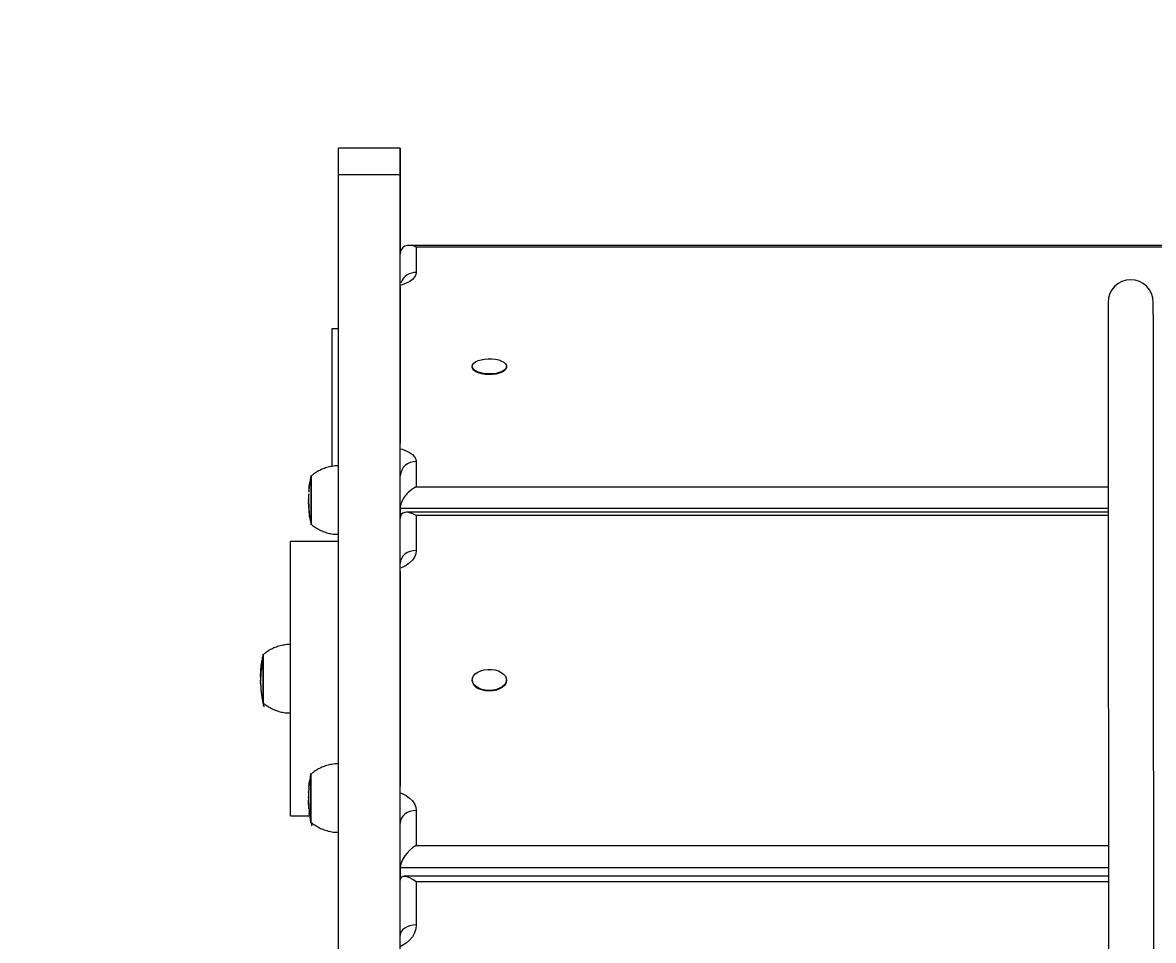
# Model space of a CAD drawing. Header units: millimetres. Extents: x -8422 to 28150, y -6982 to 5510.
# Drawn here: x -1076.4 to -581.9, y 2799.4 to 3200.8 of the extents above; entities that cross this region are included whole.
import ezdxf

# ---------------------------------------------------------------- set-up
doc = ezdxf.new("R2010")
doc.units = ezdxf.units.MM
for name, color, linetype in [('DIKOM_ОБЪЕКТ', 7, 'Continuous'), ('DIKOM_РАЗМЕР_ЗОНА', 7, 'Continuous'), ('DIKOM_РАЗМЕР_ОБЪЕКТА', 7, 'Continuous')]:
    doc.layers.add(name, color=color, linetype=linetype)
doc.styles.add('style1', font='arial.ttf', dxfattribs={"width": 0.8})
doc.dimstyles.new('1-50', dxfattribs={"dimtxt": 300, "dimasz": 200, "dimexe": 100, "dimexo": 0, "dimgap": 100, "dimtad": 1, "dimdec": 0, "dimtxsty": 'style1', "dimcen": 0, "dimclrd": 7, "dimclre": 7, "dimadec": 1, "dimazin": 2, "dimtfac": 1, "dimtdec": 0, "dimtmove": 1, "dimatfit": 3, "dimfxl": 0, "dimlwd": 25, "dimlwe": 18, "dimarcsym": 0})

# ---------------------------------------------------------------- blocks, each defined once
blk = doc.blocks.new('*D0')
at = {"layer": 'Defpoints', "color": 0, "transparency": 16777216}
for p in [(1363.27, 4015), (-6010.96, -2710.04), (-2661.52, -2710.04)]:
    blk.add_point(p, dxfattribs=at)
at = {"layer": 'DIKOM_РАЗМЕР_ОБЪЕКТА', "color": 7, "lineweight": 18, "transparency": 16777216}
for p, q in [((1363.27, 4015), (-6110.96, 4015)), ((-2661.52, -2710.04), (-6110.96, -2710.04))]:
    blk.add_line(p, q, dxfattribs=at)
at = {"layer": 'DIKOM_РАЗМЕР_ОБЪЕКТА', "color": 7, "lineweight": 25, "transparency": 16777216}
blk.add_line((-6010.96, 3815), (-6010.96, -2510.04), dxfattribs=at)
at = {"layer": 'DIKOM_РАЗМЕР_ОБЪЕКТА', "color": 7, "transparency": 16777216}
for points in [[(-6044.3, 3815), (-5977.63, 3815), (-6010.96, 4015)], [(-6044.3, -2510.04), (-5977.63, -2510.04), (-6010.96, -2710.04)]]:
    blk.add_solid(points, dxfattribs=at)
at = {"layer": 'DIKOM_РАЗМЕР_ОБЪЕКТА', "color": 0, "transparency": 16777216, "insert": (-6264.14, 652.48), "char_height": 300, "attachment_point": 5, "rotation": 90, "style": 'style1'}
blk.add_mtext('6700', dxfattribs=at)
blk = doc.blocks.new('*D3')
at = {"layer": 'Defpoints', "color": 0, "transparency": 16777216}
for p in [(620.22, 5510), (-7971.96, -4607.49), (-3279.17, -4607.49)]:
    blk.add_point(p, dxfattribs=at)
at = {"layer": 'DIKOM_РАЗМЕР_ЗОНА', "color": 7, "lineweight": 18, "transparency": 16777216}
for p, q in [((620.22, 5510), (-8071.96, 5510)), ((-3279.17, -4607.49), (-8071.96, -4607.49))]:
    blk.add_line(p, q, dxfattribs=at)
at = {"layer": 'DIKOM_РАЗМЕР_ЗОНА', "color": 7, "lineweight": 25, "transparency": 16777216}
blk.add_line((-7971.96, 5310), (-7971.96, -4407.49), dxfattribs=at)
at = {"layer": 'DIKOM_РАЗМЕР_ЗОНА', "color": 7, "transparency": 16777216}
for points in [[(-8005.3, 5310), (-7938.63, 5310), (-7971.96, 5510)], [(-8005.3, -4407.49), (-7938.63, -4407.49), (-7971.96, -4607.49)]]:
    blk.add_solid(points, dxfattribs=at)
at = {"layer": 'DIKOM_РАЗМЕР_ЗОНА', "color": 0, "transparency": 16777216, "insert": (-8225.14, 451.25), "char_height": 300, "attachment_point": 5, "rotation": 90, "style": 'style1'}
blk.add_mtext('10100', dxfattribs=at)

msp = doc.modelspace()

# ---------------------------------------------------------------- linework, layer by layer
at = {"layer": 'DIKOM_ОБЪЕКТ', "color": 7, "linetype": 'Continuous', "lineweight": 15}
for p, q in [((-911.27, 3145.89), (-938.27, 3145.89)), ((-938.28, 3134.35), (-911.28, 3134.35)), ((-269.16, 3103.35), (-907.39, 3103.35)), ((-904.28, 3102.62), (-904.28, 3091.51)), ((-272.28, 3102.62), (-904.28, 3102.62)), ((-911.28, 3087.04), (-911.27, 3099.46)), ((-911.28, 3085.29), (-911.3, 3016.82)), ((-941.19, 3066.89), (-941.19, 3006.7)), ((-938.3, 3066.89), (-941.19, 3066.89)), ((-941.19, 3066.89), (-941.19, 3066.89)), ((-938.3, 3066.89), (-941.19, 3066.89)), ((-879.79, 3050.46), (-879.79, 3050.16)), ((-864.79, 3050.16), (-864.79, 3050.46)), ((-904.3, 3008.81), (-904.31, 2997.7)), ((-911.31, 2988.32), (-911.3, 3002.54)), ((-950.95, 2999.11), (-950.96, 2999.04)), ((-950.94, 2999.11), (-950.95, 2999.11)), ((-950.89, 2999.49), (-950.87, 2999.6)), ((-904.31, 2997.7), (-601.72, 2997.7)), ((-951.34, 2991.87), (-951.34, 2992.29)), ((-951.32, 2994.62), (-951.3, 2994.75)), ((-951.27, 2995.56), (-951.29, 2995.44)), ((-951.26, 2995.89), (-951.24, 2996.02)), ((-951.34, 2990.95), (-951.34, 2991.09)), ((-951.27, 2988.13), (-951.27, 2988.17)), ((-951.18, 2987.17), (-951.18, 2987.18)), ((-951.12, 2986.45), (-951.18, 2987.17)), ((-951.17, 2986.8), (-951.14, 2986.44)), ((-951.15, 2986.97), (-951.09, 2985.95)), ((-911.31, 2988.32), (-911.31, 2984.02)), ((-601.71, 2988.32), (-911.31, 2988.32)), ((-601.71, 2986.65), (-908.59, 2986.65)), ((-951.09, 2985.96), (-950.99, 2985.2)), ((-951.05, 2985.6), (-950.92, 2984.96)), ((-950.91, 2984.74), (-950.98, 2985.22)), ((-950.92, 2984.66), (-950.83, 2983.96)), ((-950.91, 2984.73), (-950.91, 2984.74)), ((-950.88, 2984.74), (-950.91, 2984.74)), ((-950.88, 2984.73), (-950.91, 2984.73)), ((-911.31, 2964.79), (-911.31, 2983.93)), ((-904.31, 2985.19), (-904.31, 2969.91)), ((-601.71, 2985.19), (-904.31, 2985.19)), ((-938.32, 2973.83), (-959.28, 2973.83)), ((-911.31, 2960.92), (-911.33, 2866.81)), ((-971.88, 2918.88), (-971.93, 2918.88)), ((-972.33, 2912.59), (-972.33, 2913.21)), ((-972.32, 2915.55), (-972.32, 2915.87)), ((-879.82, 2913.34), (-879.82, 2913.08)), ((-864.82, 2913.08), (-864.82, 2913.34)), ((-972.3, 2910.95), (-972.29, 2910.56)), ((-950.97, 2868.84), (-950.97, 2868.84)), ((-950.91, 2869.29), (-950.9, 2869.37)), ((-950.85, 2869.62), (-950.9, 2869.29)), ((-951.35, 2864.34), (-951.33, 2864.59)), ((-951.35, 2864.13), (-951.35, 2864.26)), ((-951.3, 2865.4), (-951.31, 2865.17)), ((-951.29, 2865.63), (-951.27, 2865.84)), ((-951.37, 2861.76), (-951.37, 2862.13)), ((-959.28, 2853.83), (-950.89, 2853.83)), ((-951.3, 2857.88), (-951.3, 2857.87)), ((-951.21, 2857.07), (-951.21, 2857.08)), ((-951.18, 2856.93), (-951.12, 2855.65)), ((-951.18, 2856.38), (-951.09, 2855.32)), ((-951.12, 2855.7), (-951.13, 2855.82)), ((-951.08, 2855.31), (-950.95, 2854.95)), ((-950.94, 2854.67), (-951.06, 2855.1)), ((-951.05, 2855.02), (-951.02, 2854.83)), ((-951.02, 2854.83), (-950.9, 2854.02)), ((-950.94, 2854.66), (-950.94, 2854.67)), ((-950.91, 2854.67), (-950.94, 2854.67)), ((-950.9, 2854.66), (-950.94, 2854.66)), ((-904.33, 2856.25), (-904.34, 2840.97)), ((-911.34, 2831.15), (-911.33, 2850.7)), ((-904.34, 2840.97), (-601.6, 2840.97)), ((-911.34, 2831.15), (-911.34, 2825.8)), ((-601.59, 2831.15), (-911.34, 2831.15)), ((-911.34, 2801.58), (-911.34, 2825.71)), ((-601.59, 2827.43), (-909.62, 2827.43)), ((-904.34, 2825.03), (-904.34, 2806.18)), ((-601.59, 2825.03), (-904.34, 2825.03))]:
    msp.add_line(p, q, dxfattribs=at)
at = {"layer": 'DIKOM_ОБЪЕКТ', "color": 7, "linetype": 'Continuous', "lineweight": 15, "flags": 128}
for points in [[(-938.28, 3134.35), (-938.28, 3137.02), (-938.28, 3139.35), (-938.28, 3141.32), (-938.28, 3142.95), (-938.28, 3144.23), (-938.28, 3145.14), (-938.27, 3145.7), (-938.27, 3145.89), (-938.27, 3145.89)], [(-911.28, 3134.35), (-911.28, 3137.02), (-911.28, 3139.35), (-911.28, 3141.32), (-911.28, 3142.95), (-911.28, 3144.23), (-911.28, 3145.14), (-911.27, 3145.7), (-911.27, 3145.89), (-911.27, 3145.72), (-911.27, 3145.19), (-911.27, 3144.3), (-911.27, 3143.05), (-911.27, 3141.44), (-911.27, 3139.49), (-911.27, 3137.19), (-911.27, 3134.54), (-911.26, 3131.56), (-911.26, 3128.26), (-911.26, 3124.63), (-911.26, 3120.7), (-911.26, 3116.46), (-911.26, 3111.93), (-911.26, 3107.12), (-911.26, 3102.04), (-911.26, 3099.98)], [(-938.35, 2793.68), (-938.35, 2809.89), (-938.35, 2825.87), (-938.34, 2841.59), (-938.34, 2857.05), (-938.34, 2872.26), (-938.34, 2887.21), (-938.34, 2901.9), (-938.33, 2916.31), (-938.33, 2930.45), (-938.33, 2944.31), (-938.33, 2957.89), (-938.32, 2971.19), (-938.32, 2984.2), (-938.32, 2996.92), (-938.32, 3009.34), (-938.31, 3021.47), (-938.31, 3033.3), (-938.31, 3044.82), (-938.3, 3056.03), (-938.3, 3066.94), (-938.3, 3077.53), (-938.3, 3087.8), (-938.29, 3097.76), (-938.29, 3107.4), (-938.29, 3116.71), (-938.28, 3125.7), (-938.28, 3134.35)], [(-911.35, 2793.68), (-911.35, 2809.89), (-911.35, 2825.87), (-911.34, 2841.59), (-911.34, 2857.05), (-911.34, 2872.26), (-911.34, 2887.21), (-911.34, 2901.9), (-911.33, 2916.31), (-911.33, 2930.45), (-911.33, 2944.31), (-911.33, 2957.89), (-911.32, 2971.19), (-911.32, 2984.2), (-911.32, 2996.92), (-911.32, 3009.34), (-911.31, 3021.47), (-911.31, 3033.3), (-911.31, 3044.82), (-911.3, 3056.03), (-911.3, 3066.94), (-911.3, 3077.53), (-911.3, 3087.8), (-911.29, 3097.76), (-911.29, 3107.4), (-911.29, 3116.71), (-911.28, 3125.7), (-911.28, 3134.35)], [(-904.28, 3091.51), (-904.46, 3090.46), (-905.01, 3089.45), (-905.91, 3088.48), (-907.14, 3087.59), (-908.67, 3086.79), (-910.46, 3086.11), (-911.28, 3085.87)], [(-911.28, 3085.29), (-911.28, 3085.91), (-911.28, 3086.21), (-911.28, 3086.22)], [(-874.15, 3047.23), (-875.67, 3047.48), (-877.03, 3047.87), (-878.17, 3048.39), (-879.03, 3049), (-879.58, 3049.67), (-879.79, 3050.39), (-879.65, 3051.11), (-879.16, 3051.8), (-878.35, 3052.42), (-877.26, 3052.95), (-875.94, 3053.37), (-874.44, 3053.65), (-872.85, 3053.78), (-871.23, 3053.76), (-869.66, 3053.58), (-868.21, 3053.25), (-866.95, 3052.8), (-865.94, 3052.23), (-865.23, 3051.59), (-864.85, 3050.88), (-864.82, 3050.16), (-865.14, 3049.46), (-865.79, 3048.8), (-866.74, 3048.21), (-867.96, 3047.74), (-869.37, 3047.39), (-870.93, 3047.18), (-872.55, 3047.12), (-874.15, 3047.23)], [(-874.15, 3046.93), (-875.67, 3047.18), (-877.03, 3047.58), (-878.17, 3048.09), (-879.03, 3048.7), (-879.58, 3049.38), (-879.79, 3050.09), (-879.79, 3050.16)], [(-864.79, 3050.16), (-864.82, 3049.87), (-865.14, 3049.16), (-865.79, 3048.5), (-866.74, 3047.92), (-867.96, 3047.44), (-869.37, 3047.09), (-870.93, 3046.88), (-872.55, 3046.83), (-874.15, 3046.93)], [(-911.3, 3014.02), (-911.3, 3014.68), (-911.3, 3015.89), (-911.3, 3016.82)], [(-911.3, 3014.45), (-910.48, 3014.21), (-908.69, 3013.53), (-907.17, 3012.73), (-905.94, 3011.84), (-905.04, 3010.87), (-904.49, 3009.86), (-904.3, 3008.81)], [(-950.29, 2981.46), (-950.29, 2981.37), (-950.29, 2981.16), (-950.29, 2981.32), (-950.29, 2981.84), (-950.29, 2982.71), (-950.29, 2983.89), (-950.29, 2985.35), (-950.29, 2987.03), (-950.29, 2988.88), (-950.29, 2990.84), (-950.29, 2992.83), (-950.29, 2994.79), (-950.29, 2996.66), (-950.29, 2998.37), (-950.29, 2999.86), (-950.29, 3001.07), (-950.29, 3001.98), (-950.29, 3002.55), (-950.29, 3002.76), (-950.29, 3002.6), (-950.29, 3002.46)], [(-950.29, 2981.46), (-950.29, 2981.62), (-950.29, 2982.13), (-950.29, 2982.97), (-950.29, 2984.12), (-950.29, 2985.53), (-950.29, 2987.17), (-950.29, 2988.97), (-950.29, 2990.87), (-950.29, 2992.81), (-950.29, 2994.71), (-950.29, 2996.53), (-950.29, 2998.19), (-950.29, 2999.64), (-950.29, 3000.82), (-950.29, 3001.71), (-950.29, 3002.26), (-950.29, 3002.46), (-950.29, 3002.46)], [(-950.29, 3002.46), (-950.29, 3002.46), (-950.29, 3002.26), (-950.29, 3001.71), (-950.29, 3000.82), (-950.29, 2999.64), (-950.29, 2998.19), (-950.29, 2996.53), (-950.29, 2994.71), (-950.29, 2992.81)], [(-950.29, 2992.81), (-950.29, 2990.87), (-950.29, 2988.97), (-950.29, 2987.17), (-950.29, 2985.53), (-950.29, 2984.12), (-950.29, 2982.97), (-950.29, 2982.13), (-950.29, 2981.62), (-950.29, 2981.46)], [(-959.28, 2853.83), (-959.28, 2854), (-959.28, 2854.53), (-959.28, 2855.4), (-959.28, 2856.62), (-959.28, 2858.18), (-959.28, 2860.06), (-959.28, 2862.25), (-959.28, 2864.75), (-959.28, 2867.54), (-959.28, 2870.6), (-959.28, 2873.91), (-959.28, 2877.45), (-959.28, 2881.21), (-959.28, 2885.16), (-959.28, 2889.28), (-959.28, 2893.55), (-959.28, 2897.93), (-959.28, 2902.4), (-959.28, 2906.95), (-959.28, 2911.53), (-959.28, 2916.12), (-959.28, 2920.71), (-959.28, 2925.25), (-959.28, 2929.73), (-959.28, 2934.11), (-959.28, 2938.37), (-959.28, 2942.49), (-959.28, 2946.44), (-959.28, 2950.2), (-959.28, 2953.75), (-959.28, 2957.06), (-959.28, 2960.12), (-959.28, 2962.9), (-959.28, 2965.4), (-959.28, 2967.6), (-959.28, 2969.48), (-959.28, 2971.03), (-959.28, 2972.25), (-959.28, 2973.12), (-959.28, 2973.65), (-959.28, 2973.83), (-959.28, 2973.83)], [(-904.31, 2969.91), (-905.68, 2969.8), (-906.99, 2969.49), (-908.2, 2968.98), (-909.26, 2968.29), (-910.13, 2967.45), (-910.78, 2966.49), (-911.18, 2965.45), (-911.31, 2964.37)], [(-904.31, 2969.91), (-904.5, 2968.48), (-905.05, 2967.08), (-905.95, 2965.75), (-907.18, 2964.52), (-908.71, 2963.43), (-910.5, 2962.49), (-911.31, 2962.16)], [(-911.31, 2960.92), (-911.31, 2961.86), (-911.31, 2962.49), (-911.31, 2962.67)], [(-971.28, 2903.33), (-971.28, 2903.11), (-971.28, 2903.04), (-971.28, 2903.34), (-971.28, 2904), (-971.28, 2904.99), (-971.28, 2906.28), (-971.28, 2907.83), (-971.28, 2909.58), (-971.28, 2911.48), (-971.28, 2913.46), (-971.28, 2915.45), (-971.28, 2917.38), (-971.28, 2919.19), (-971.28, 2920.83), (-971.28, 2922.22), (-971.28, 2923.32), (-971.28, 2924.11), (-971.28, 2924.54), (-971.28, 2924.61), (-971.28, 2924.33)], [(-971.28, 2903.33), (-971.28, 2903.34), (-971.28, 2903.64), (-971.28, 2904.27), (-971.28, 2905.24), (-971.28, 2906.49), (-971.28, 2908), (-971.28, 2909.7), (-971.28, 2911.54), (-971.28, 2913.47), (-971.28, 2915.4), (-971.28, 2917.28), (-971.28, 2919.05), (-971.28, 2920.63), (-971.28, 2921.98), (-971.28, 2923.06), (-971.28, 2923.82), (-971.28, 2924.24), (-971.28, 2924.33)], [(-971.28, 2924.33), (-971.28, 2924.24), (-971.28, 2923.82), (-971.28, 2923.06), (-971.28, 2921.98), (-971.28, 2920.63), (-971.28, 2919.05), (-971.28, 2917.28), (-971.28, 2915.4), (-971.28, 2913.47), (-971.28, 2911.54), (-971.28, 2909.7), (-971.28, 2908)], [(-876.93, 2909.72), (-878.09, 2910.41), (-878.99, 2911.24), (-879.57, 2912.16), (-879.82, 2913.14), (-879.71, 2914.13), (-879.26, 2915.09), (-878.48, 2915.96), (-877.42, 2916.7), (-876.11, 2917.29), (-874.64, 2917.7), (-873.05, 2917.9), (-871.43, 2917.89), (-869.85, 2917.67), (-868.38, 2917.24), (-867.1, 2916.63), (-866.07, 2915.87), (-865.32, 2914.99), (-864.91, 2914.03), (-864.84, 2913.04), (-865.12, 2912.06), (-865.74, 2911.15), (-866.66, 2910.33), (-867.85, 2909.66), (-869.25, 2909.16), (-870.79, 2908.85), (-872.41, 2908.76), (-874.02, 2908.88), (-875.55, 2909.2), (-876.93, 2909.72)], [(-864.82, 2913.08), (-864.84, 2912.78), (-865.12, 2911.8), (-865.74, 2910.88), (-866.66, 2910.07), (-867.85, 2909.4), (-869.25, 2908.9), (-870.79, 2908.59), (-872.41, 2908.49), (-874.02, 2908.61), (-875.55, 2908.94), (-876.93, 2909.46)], [(-971.28, 2908), (-971.28, 2906.49), (-971.28, 2905.24), (-971.28, 2904.27), (-971.28, 2903.64), (-971.28, 2903.34), (-971.28, 2903.33)], [(-950.32, 2851.14), (-950.32, 2850.88), (-950.32, 2850.89), (-950.32, 2851.27), (-950.32, 2852), (-950.32, 2853.06), (-950.32, 2854.41), (-950.32, 2856.01), (-950.32, 2857.8), (-950.32, 2859.72), (-950.32, 2861.71), (-950.32, 2863.69), (-950.32, 2865.6), (-950.32, 2867.38), (-950.32, 2868.97), (-950.32, 2870.3), (-950.32, 2871.34), (-950.32, 2872.05), (-950.32, 2872.4), (-950.32, 2872.39), (-950.32, 2872.14)], [(-950.32, 2851.14), (-950.32, 2851.19), (-950.32, 2851.56), (-950.32, 2852.27), (-950.32, 2853.3), (-950.32, 2854.61), (-950.32, 2856.17), (-950.32, 2857.91), (-950.32, 2859.77), (-950.32, 2861.71), (-950.32, 2863.63), (-950.32, 2865.49), (-950.32, 2867.22), (-950.32, 2868.76), (-950.32, 2870.06), (-950.32, 2871.07), (-950.32, 2871.76), (-950.32, 2872.1), (-950.32, 2872.14)], [(-950.32, 2872.14), (-950.32, 2872.1), (-950.32, 2871.76), (-950.32, 2871.07), (-950.32, 2870.06), (-950.32, 2868.76), (-950.32, 2867.22), (-950.32, 2865.49), (-950.32, 2863.63)], [(-950.32, 2863.63), (-950.32, 2861.71), (-950.32, 2859.77), (-950.32, 2857.91), (-950.32, 2856.17), (-950.32, 2854.61), (-950.32, 2853.3), (-950.32, 2852.27), (-950.32, 2851.56), (-950.32, 2851.19), (-950.32, 2851.14)], [(-911.33, 2863.43), (-911.33, 2864.17), (-911.33, 2865.6), (-911.33, 2866.81)], [(-911.33, 2864), (-910.51, 2863.66), (-908.72, 2862.73), (-907.2, 2861.63), (-905.97, 2860.41), (-905.07, 2859.08), (-904.52, 2857.68), (-904.33, 2856.25)], [(-904.33, 2856.25), (-905.7, 2856.14), (-907.01, 2855.82), (-908.22, 2855.31), (-909.28, 2854.62), (-910.15, 2853.78), (-910.8, 2852.82), (-911.2, 2851.79), (-911.33, 2850.7)], [(-904.34, 2806.18), (-905.71, 2806.09), (-907.02, 2805.83), (-908.23, 2805.4), (-909.29, 2804.83), (-910.16, 2804.13), (-910.81, 2803.34), (-911.21, 2802.48), (-911.34, 2801.58)], [(-904.34, 2806.18), (-904.53, 2804.41), (-905.07, 2802.68), (-905.98, 2801.04), (-907.21, 2799.53), (-908.73, 2798.18), (-910.52, 2797.03), (-911.34, 2796.61)]]:
    msp.add_lwpolyline(points, dxfattribs=at)
at = {"layer": 'DIKOM_ОБЪЕКТ', "color": 7, "linetype": 'Continuous', "lineweight": 15}
for centre, radius, start, end in [((-904.54, 3084.63), 6.88, 87.7942, 157.4937), ((-591.88, 3078.43), 9.9, 0.0002, 179.9998), ((-904.65, 3002.16), 6.66, 87.0233, 176.6827), ((-875.66, 2913.44), 4.18, 185.0219, 252.3005)]:
    msp.add_arc(centre, radius, start, end, dxfattribs=at)
for centre, major_axis, ratio, start_param, end_param in [((-904.28, 3096.35), (-5.95, 5.95), 0.620017, 5.267591, 6.838388), ((-904.31, 2991.43), (5.95, 5.95), 0.620106, 1.015918, 2.586715), ((-904.31, 2979.65), (-6.28, 6.28), 0.491255, 5.169178, 6.739974), ((-904.33, 2835.43), (6.28, 6.28), 0.491364, 1.114243, 2.685039), ((-904.34, 2820.43), (-6.55, 6.56), 0.374404, 5.070787, 6.641583)]:
    msp.add_ellipse(centre, major_axis=major_axis, ratio=ratio, start_param=start_param, end_param=end_param, dxfattribs=at)
for points, knots in [([(-910.53, 3087.47), (-910.54, 3087.47), (-910.55, 3087.45), (-910.81, 3087.26), (-911.14, 3087.1), (-911.28, 3087.04)], [0, 0, 0, 0, 0.324517, 0.730137, 1, 1, 1, 1]), ([(-601.78, 3078.43), (-601.78, 3074.59), (-601.77, 3067.09), (-601.76, 3056.1), (-601.76, 3045.62), (-601.75, 3035.63), (-601.74, 3026.14), (-601.73, 3017.13), (-601.73, 3008.83), (-601.72, 3001.22), (-601.72, 2994.28), (-601.71, 2987.77), (-601.71, 2981.7), (-601.7, 2976.07), (-601.7, 2966.5), (-601.69, 2952.52), (-601.67, 2933.47), (-601.66, 2912.97), (-601.64, 2890.97), (-601.62, 2867.62), (-601.6, 2843.58), (-601.58, 2818.95), (-601.56, 2793.29), (-601.54, 2766.66), (-601.52, 2739.1), (-601.5, 2711.18), (-601.47, 2683.03), (-601.45, 2654.45), (-601.43, 2629.22), (-601.41, 2607.5), (-601.39, 2589.57), (-601.38, 2571.28), (-601.36, 2552.61), (-601.35, 2533.52), (-601.33, 2513.98), (-601.31, 2493.95), (-601.29, 2473.3), (-601.27, 2451.96), (-601.25, 2430.01), (-601.23, 2407.7), (-601.21, 2385.12), (-601.19, 2362.53), (-601.17, 2340.01), (-601.15, 2317.67), (-601.13, 2295.49), (-601.11, 2275.37), (-601.1, 2257.33), (-601.08, 2241.35), (-601.07, 2225.74), (-601.06, 2210.58), (-601.04, 2195.92), (-601.03, 2181.84), (-601.02, 2168.41), (-601.01, 2155.57), (-601, 2144.76), (-601, 2138.28), (-600.99, 2135.78)], [0, 0, 0, 0, 0.0151358, 0.0295519, 0.0432464, 0.0562184, 0.0684673, 0.079993, 0.0907962, 0.100065, 0.1087281, 0.1167863, 0.1242405, 0.1310917, 0.1373422, 0.1589376, 0.180916, 0.2032815, 0.2275695, 0.2518651, 0.2761664, 0.300488, 0.3248205, 0.3506487, 0.3765133, 0.4024513, 0.4284632, 0.4544936, 0.48053, 0.4958545, 0.511152, 0.5264156, 0.5416394, 0.5568238, 0.5719756, 0.5871061, 0.6022312, 0.6176292, 0.633054, 0.6485272, 0.6640556, 0.6796353, 0.6949844, 0.7103729, 0.7257884, 0.741192, 0.7528314, 0.7644361, 0.7760011, 0.7875271, 0.7990213, 0.8104992, 0.8219838, 0.8334942, 0.845038, 0.8524986, 0.8524986, 0.8524986, 0.8524986]), ([(-581.18, 2119.87), (-581.18, 2123.49), (-581.19, 2131.66), (-581.2, 2144.93), (-581.21, 2159.5), (-581.22, 2174.56), (-581.24, 2190.11), (-581.25, 2206.46), (-581.27, 2223.47), (-581.28, 2240.96), (-581.3, 2258.81), (-581.32, 2276.93), (-581.33, 2295.33), (-581.35, 2316.59), (-581.37, 2340.7), (-581.4, 2367.57), (-581.42, 2394.33), (-581.45, 2420.82), (-581.47, 2445.06), (-581.49, 2466.99), (-581.5, 2486.65), (-581.52, 2505.85), (-581.54, 2524.62), (-581.55, 2542.97), (-581.57, 2562.01), (-581.59, 2581.66), (-581.6, 2601.88), (-581.62, 2621.69), (-581.64, 2643.91), (-581.66, 2668.43), (-581.68, 2695.17), (-581.7, 2721.62), (-581.72, 2747.83), (-581.75, 2775.33), (-581.77, 2803.98), (-581.79, 2833.56), (-581.81, 2858.39), (-581.83, 2878.55), (-581.84, 2894.13), (-581.85, 2908.83), (-581.86, 2919.89), (-581.87, 2927.68), (-581.87, 2932.52), (-581.87, 2937.45), (-581.88, 2942.68), (-581.88, 2948.39), (-581.89, 2954.47), (-581.89, 2960.9), (-581.9, 2967.64), (-581.9, 2974.8), (-581.91, 2982.37), (-581.91, 2990.67), (-581.92, 2999.72), (-581.93, 3009.55), (-581.94, 3019.85), (-581.94, 3030.63), (-581.95, 3041.88), (-581.96, 3053.62), (-581.97, 3065.86), (-581.97, 3074.19), (-581.98, 3078.44)], [0.1311549, 0.1311549, 0.1311549, 0.1311549, 0.1425935, 0.1564853, 0.170319, 0.1832914, 0.1962463, 0.2092173, 0.2222287, 0.2352891, 0.2481656, 0.2610828, 0.2740252, 0.2869712, 0.3054338, 0.3238502, 0.3422058, 0.3604868, 0.3786899, 0.3930584, 0.4074129, 0.4217777, 0.4361703, 0.4505997, 0.4650568, 0.4821329, 0.4992477, 0.5163932, 0.5335651, 0.5581344, 0.5826926, 0.6071762, 0.6316035, 0.6559902, 0.6849156, 0.7138057, 0.7426818, 0.759621, 0.776021, 0.7918161, 0.8070135, 0.8125351, 0.8179739, 0.8233969, 0.8293523, 0.8359624, 0.843228, 0.8506798, 0.8587165, 0.8673393, 0.8765491, 0.8863469, 0.897978, 0.9103444, 0.923447, 0.9372865, 0.9518626, 0.9671748, 0.9832216, 1, 1, 1, 1]), ([(-938.28, 3006.94), (-938.43, 3006.94), (-939.38, 3006.98), (-941.1, 3006.76), (-943.38, 3006.26), (-945.52, 3005.49), (-947.48, 3004.49), (-949.08, 3003.47), (-949.96, 3002.71), (-950.3, 3002.41)], [0, 0, 0, 0, 0.033615, 0.217251, 0.394891, 0.567081, 0.734093, 0.895967, 1, 1, 1, 1]), ([(-950.29, 3002.67), (-950.37, 3002.34), (-950.61, 3001.32), (-950.8, 3000.26), (-950.89, 2999.52), (-950.9, 2999.5)], [0, 0, 0, 0, 0.314516, 0.972491, 1, 1, 1, 1]), ([(-951.22, 2996.53), (-951.23, 2996.4), (-951.25, 2996.18), (-951.26, 2995.97), (-951.26, 2995.89)], [0, 0, 0, 0, 0.634644, 1, 1, 1, 1]), ([(-951.03, 2998.39), (-951.05, 2998.18), (-951.09, 2997.85), (-951.14, 2997.39), (-951.18, 2997.03), (-951.21, 2996.75), (-951.22, 2996.6), (-951.22, 2996.57), (-951.22, 2996.56)], [0, 0, 0, 0, 0.216666, 0.358813, 0.500961, 0.687956, 0.880705, 1, 1, 1, 1]), ([(-951.18, 2997.07), (-951.18, 2997.08), (-951.18, 2997.11), (-951.16, 2997.28), (-951.14, 2997.5), (-951.1, 2997.8), (-951.07, 2998.09), (-951.05, 2998.29), (-951.04, 2998.36)], [0, 0, 0, 0, 0.170639, 0.363821, 0.520866, 0.678523, 0.879846, 1, 1, 1, 1]), ([(-950.95, 2999.04), (-951, 2998.73), (-951.07, 2998.26), (-951.11, 2997.79), (-951.12, 2997.63)], [0, 0, 0, 0, 0.657375, 1, 1, 1, 1]), ([(-951.04, 2998.36), (-951.03, 2998.48), (-951, 2998.73), (-950.96, 2998.98), (-950.95, 2999.11)], [0, 0, 0, 0, 0.488292, 1, 1, 1, 1]), ([(-950.87, 2999.6), (-950.9, 2999.39), (-950.96, 2998.99), (-951, 2998.58), (-951.03, 2998.39)], [0, 0, 0, 0, 0.512094, 1, 1, 1, 1]), ([(-951.33, 2994.16), (-951.34, 2993.67), (-951.34, 2993.12), (-951.34, 2992.57), (-951.34, 2992.51)], [0, 0, 0, 0, 0.896904, 1, 1, 1, 1]), ([(-951.34, 2992.51), (-951.34, 2992.4), (-951.34, 2992.19), (-951.34, 2991.98), (-951.34, 2991.87)], [0, 0, 0, 0, 0.499625, 1, 1, 1, 1]), ([(-951.34, 2992.29), (-951.34, 2992.24), (-951.34, 2992.02), (-951.34, 2991.64), (-951.34, 2991.36), (-951.34, 2991.25)], [0, 0, 0, 0, 0.129116, 0.649494, 1, 1, 1, 1]), ([(-951.34, 2991.7), (-951.34, 2991.68), (-951.34, 2991.47), (-951.34, 2991.18), (-951.34, 2991.01), (-951.34, 2990.95)], [0, 0, 0, 0, 0.086756, 0.716519, 1, 1, 1, 1]), ([(-951.32, 2994.29), (-951.32, 2994.27), (-951.33, 2994.23), (-951.33, 2994.18), (-951.33, 2994.16)], [0, 0, 0, 0, 0.498488, 1, 1, 1, 1]), ([(-951.3, 2994.75), (-951.3, 2994.67), (-951.31, 2994.52), (-951.31, 2994.37), (-951.32, 2994.29)], [0, 0, 0, 0, 0.483184, 1, 1, 1, 1]), ([(-951.24, 2996.02), (-951.25, 2995.94), (-951.25, 2995.79), (-951.26, 2995.64), (-951.27, 2995.56)], [0, 0, 0, 0, 0.476895, 1, 1, 1, 1]), ([(-951.34, 2991.25), (-951.34, 2991.15), (-951.34, 2990.96), (-951.33, 2990.48), (-951.32, 2990.12), (-951.32, 2989.95)], [0, 0, 0, 0, 0.332683, 0.6616, 1, 1, 1, 1]), ([(-951.34, 2990.96), (-951.34, 2990.88), (-951.34, 2990.66), (-951.34, 2990.52), (-951.34, 2990.45), (-951.34, 2990.39), (-951.34, 2990.27), (-951.34, 2990.01), (-951.33, 2989.51), (-951.32, 2989.01), (-951.3, 2988.67), (-951.29, 2988.59)], [0, 0, 0, 0, 0.117824, 0.309365, 0.371589, 0.389883, 0.413761, 0.499353, 0.65136, 0.923896, 1, 1, 1, 1]), ([(-951.32, 2989.91), (-951.33, 2990.06), (-951.33, 2990.34), (-951.34, 2990.69), (-951.34, 2990.83), (-951.34, 2990.9)], [0, 0, 0, 0, 0.372541, 0.686532, 1, 1, 1, 1]), ([(-951.32, 2989.95), (-951.31, 2989.74), (-951.3, 2989.35), (-951.29, 2988.84), (-951.28, 2988.46), (-951.27, 2988.2), (-951.27, 2988.15), (-951.27, 2988.13)], [0, 0, 0, 0, 0.225362, 0.412918, 0.600127, 0.800091, 1, 1, 1, 1]), ([(-951.29, 2988.58), (-951.29, 2988.61), (-951.29, 2988.66), (-951.3, 2988.93), (-951.31, 2989.25), (-951.32, 2989.6), (-951.32, 2989.82), (-951.32, 2989.91)], [0, 0, 0, 0, 0.301825, 0.491417, 0.681187, 0.876448, 1, 1, 1, 1]), ([(-951.3, 2988.59), (-951.3, 2988.59), (-951.29, 2988.56), (-951.29, 2988.57), (-951.29, 2988.58)], [0, 0, 0, 0, 0.137657, 1, 1, 1, 1]), ([(-951.26, 2987.97), (-951.26, 2987.94), (-951.25, 2987.79), (-951.24, 2987.63), (-951.23, 2987.5)], [0, 0, 0, 0, 0.189971, 1, 1, 1, 1]), ([(-951.23, 2987.5), (-951.23, 2987.51), (-951.24, 2987.57), (-951.22, 2987.63), (-951.21, 2987.68)], [0, 0, 0, 0, 0.211118, 1, 1, 1, 1]), ([(-951.21, 2987.68), (-951.2, 2987.56), (-951.18, 2987.32), (-951.16, 2987.09), (-951.15, 2986.97)], [0, 0, 0, 0, 0.51335, 1, 1, 1, 1]), ([(-950.92, 2984.58), (-950.92, 2984.59), (-950.93, 2984.64), (-950.92, 2984.7), (-950.91, 2984.73)], [0, 0, 0, 0, 0.222467, 1, 1, 1, 1]), ([(-950.92, 2984.96), (-950.9, 2984.86), (-950.87, 2984.65), (-950.84, 2984.44), (-950.82, 2984.33)], [0, 0, 0, 0, 0.456469, 1, 1, 1, 1]), ([(-950.82, 2984.33), (-950.84, 2984.28), (-950.87, 2984.21), (-950.85, 2984.15), (-950.85, 2984.13)], [0, 0, 0, 0, 0.702592, 1, 1, 1, 1]), ([(-950.85, 2984.13), (-950.84, 2984.06), (-950.71, 2983.09), (-950.5, 2982.14), (-950.3, 2981.24)], [0, 0, 0, 0, 0.063671, 1, 1, 1, 1]), ([(-950.37, 2981.54), (-950.35, 2981.52), (-949.79, 2980.98), (-948.53, 2980.09), (-946.59, 2978.93), (-944.49, 2978.03), (-942.29, 2977.39), (-940.21, 2977.02), (-938.87, 2977), (-938.29, 2977)], [0, 0, 0, 0, 0.007887, 0.177123, 0.348459, 0.521155, 0.694739, 0.868866, 1, 1, 1, 1]), ([(-911.24, 2964.8), (-911.23, 2964.8), (-911.22, 2964.82), (-911.3, 2964.73), (-911.34, 2964.68)], [0, 0, 0, 0, 0.463958, 1, 1, 1, 1]), ([(-959.27, 2928.8), (-959.42, 2928.81), (-960.37, 2928.85), (-962.09, 2928.62), (-964.37, 2928.12), (-966.51, 2927.35), (-968.46, 2926.36), (-970.08, 2925.33), (-970.97, 2924.56), (-971.33, 2924.25)], [0, 0, 0, 0, 0.03355, 0.216526, 0.393535, 0.565107, 0.731502, 0.892794, 1, 1, 1, 1]), ([(-971.3, 2924.48), (-971.34, 2924.32), (-971.55, 2923.45), (-971.81, 2921.94), (-972.07, 2920.03), (-972.2, 2918.67), (-972.24, 2917.95), (-972.25, 2917.77)], [0, 0, 0, 0, 0.074593, 0.394348, 0.680046, 0.924005, 1, 1, 1, 1]), ([(-972.26, 2915.67), (-972.27, 2915.99), (-972.29, 2916.64), (-972.27, 2917.29), (-972.26, 2917.61)], [0, 0, 0, 0, 0.499902, 1, 1, 1, 1]), ([(-972.24, 2917.99), (-972.25, 2917.67), (-972.27, 2917.02), (-972.24, 2916.37), (-972.23, 2916.05)], [0, 0, 0, 0, 0.500052, 1, 1, 1, 1]), ([(-972.26, 2917.61), (-972.26, 2917.68), (-972.25, 2917.81), (-972.24, 2917.93), (-972.24, 2917.99)], [0, 0, 0, 0, 0.524452, 1, 1, 1, 1]), ([(-972.21, 2917.58), (-972.21, 2917.77), (-972.2, 2918.06), (-972.17, 2918.58), (-972.14, 2918.99), (-972.09, 2919.46), (-972.05, 2919.75), (-972.03, 2919.92)], [0, 0, 0, 0, 0.334258, 0.49353, 0.624283, 0.784903, 1, 1, 1, 1]), ([(-972.19, 2917.23), (-972.2, 2917.28), (-972.21, 2917.36), (-972.21, 2917.52), (-972.21, 2917.58)], [0, 0, 0, 0, 0.617636, 1, 1, 1, 1]), ([(-972.04, 2919.73), (-972.05, 2919.6), (-972.08, 2919.39), (-972.12, 2919.04), (-972.15, 2918.71), (-972.17, 2918.35), (-972.17, 2918.11), (-972.17, 2917.97), (-972.17, 2917.95)], [0, 0, 0, 0, 0.21966, 0.356926, 0.494365, 0.672704, 0.937399, 1, 1, 1, 1]), ([(-972.17, 2917.95), (-972.17, 2917.85), (-972.17, 2917.68), (-972.15, 2917.61), (-972.12, 2917.65), (-972.09, 2917.81), (-972.06, 2918.04), (-972.04, 2918.2), (-972.03, 2918.26)], [0, 0, 0, 0, 0.278692, 0.446687, 0.5832, 0.72054, 0.895511, 1, 1, 1, 1]), ([(-972.02, 2918.02), (-972.04, 2917.86), (-972.08, 2917.58), (-972.13, 2917.3), (-972.16, 2917.19), (-972.17, 2917.21), (-972.17, 2917.21)], [0, 0, 0, 0, 0.381331, 0.631686, 0.881917, 1, 1, 1, 1]), ([(-971.94, 2920.37), (-971.96, 2920.26), (-971.99, 2920.05), (-972.02, 2919.84), (-972.04, 2919.73)], [0, 0, 0, 0, 0.510363, 1, 1, 1, 1]), ([(-972.03, 2919.92), (-972.01, 2920.1), (-971.96, 2920.45), (-971.9, 2920.8), (-971.86, 2920.98)], [0, 0, 0, 0, 0.489509, 1, 1, 1, 1]), ([(-972.03, 2918.26), (-972.01, 2918.36), (-971.98, 2918.57), (-971.95, 2918.78), (-971.93, 2918.88)], [0, 0, 0, 0, 0.488612, 1, 1, 1, 1]), ([(-971.86, 2919.04), (-971.89, 2918.86), (-971.94, 2918.53), (-971.99, 2918.19), (-972.02, 2918.02)], [0, 0, 0, 0, 0.512418, 1, 1, 1, 1]), ([(-971.93, 2918.88), (-971.94, 2919.13), (-971.96, 2919.63), (-971.95, 2920.12), (-971.94, 2920.37)], [0, 0, 0, 0, 0.500118, 1, 1, 1, 1]), ([(-971.86, 2920.98), (-971.88, 2920.65), (-971.91, 2920.01), (-971.87, 2919.36), (-971.86, 2919.04)], [0, 0, 0, 0, 0.499866, 1, 1, 1, 1]), ([(-972.32, 2916.16), (-972.32, 2916.13), (-972.32, 2915.93), (-972.33, 2915.68), (-972.33, 2915.45), (-972.33, 2915.38), (-972.33, 2915.35), (-972.33, 2915.32), (-972.33, 2915.24), (-972.33, 2915.15), (-972.33, 2914.98), (-972.33, 2914.97)], [0, 0, 0, 0, 0.059894, 0.35014, 0.429583, 0.464343, 0.490413, 0.530093, 0.625103, 0.977165, 1, 1, 1, 1]), ([(-972.32, 2915.54), (-972.33, 2914.82), (-972.33, 2914.01), (-972.33, 2913.2), (-972.33, 2913.12)], [0, 0, 0, 0, 0.896769, 1, 1, 1, 1]), ([(-972.33, 2914.5), (-972.33, 2914.58), (-972.33, 2914.66), (-972.33, 2914.83), (-972.33, 2914.93), (-972.33, 2915.01)], [0, 0, 0, 0, 0.443792, 0.5, 1, 1, 1, 1]), ([(-972.33, 2913.21), (-972.33, 2913.13), (-972.33, 2912.88), (-972.33, 2912.61), (-972.33, 2912.51), (-972.33, 2912.47)], [0, 0, 0, 0, 0.218095, 0.734013, 1, 1, 1, 1]), ([(-972.33, 2913.12), (-972.33, 2913.03), (-972.33, 2912.86), (-972.33, 2912.68), (-972.33, 2912.59)], [0, 0, 0, 0, 0.499974, 1, 1, 1, 1]), ([(-972.33, 2912.47), (-972.33, 2912.3), (-972.33, 2911.97), (-972.32, 2911.42), (-972.31, 2911.11), (-972.3, 2910.95)], [0, 0, 0, 0, 0.328846, 0.6597, 1, 1, 1, 1]), ([(-972.32, 2915.87), (-972.32, 2915.99), (-972.32, 2916.21), (-972.31, 2916.44), (-972.31, 2916.56)], [0, 0, 0, 0, 0.501953, 1, 1, 1, 1]), ([(-972.3, 2914.61), (-972.31, 2914.77), (-972.32, 2915.08), (-972.32, 2915.39), (-972.32, 2915.54)], [0, 0, 0, 0, 0.498485, 1, 1, 1, 1]), ([(-972.3, 2916.93), (-972.3, 2916.61), (-972.32, 2915.96), (-972.3, 2915.31), (-972.29, 2914.99)], [0, 0, 0, 0, 0.500057, 1, 1, 1, 1]), ([(-972.31, 2916.56), (-972.31, 2916.62), (-972.3, 2916.75), (-972.3, 2916.87), (-972.3, 2916.93)], [0, 0, 0, 0, 0.515775, 1, 1, 1, 1]), ([(-972.29, 2914.99), (-972.29, 2914.93), (-972.3, 2914.8), (-972.3, 2914.68), (-972.3, 2914.61)], [0, 0, 0, 0, 0.483645, 1, 1, 1, 1]), ([(-972.23, 2916.05), (-972.23, 2915.99), (-972.24, 2915.86), (-972.25, 2915.74), (-972.26, 2915.67)], [0, 0, 0, 0, 0.476129, 1, 1, 1, 1]), ([(-972.31, 2911.18), (-972.31, 2911.31), (-972.32, 2911.56), (-972.33, 2911.97), (-972.33, 2912.2), (-972.33, 2912.31)], [0, 0, 0, 0, 0.38198, 0.704607, 1, 1, 1, 1]), ([(-972.3, 2910.82), (-972.3, 2910.87), (-972.31, 2910.96), (-972.31, 2911.11), (-972.31, 2911.18)], [0, 0, 0, 0, 0.514851, 1, 1, 1, 1]), ([(-972.28, 2910.89), (-972.26, 2910.28), (-972.22, 2909.06), (-972.01, 2907.09), (-971.64, 2904.69), (-971.28, 2902.8), (-970.94, 2901.69), (-970.91, 2901.59)], [0, 0, 0, 0, 0.195442, 0.388357, 0.62889, 0.969112, 1, 1, 1, 1]), ([(-971.35, 2903.4), (-971.33, 2903.38), (-970.78, 2902.84), (-969.52, 2901.96), (-967.58, 2900.8), (-965.48, 2899.89), (-963.28, 2899.26), (-961.2, 2898.88), (-959.86, 2898.87), (-959.28, 2898.86)], [0, 0, 0, 0, 0.006617, 0.176065, 0.347594, 0.520471, 0.69425, 0.868574, 1, 1, 1, 1]), ([(-938.32, 2876.62), (-938.46, 2876.62), (-939.41, 2876.66), (-941.13, 2876.44), (-943.41, 2875.94), (-945.55, 2875.16), (-947.51, 2874.17), (-949.12, 2873.14), (-950.02, 2872.36), (-950.38, 2872.05)], [0, 0, 0, 0, 0.0331, 0.215892, 0.392744, 0.564146, 0.730378, 0.89151, 1, 1, 1, 1]), ([(-951.06, 2868.17), (-951.08, 2867.98), (-951.12, 2867.65), (-951.17, 2867.18), (-951.21, 2866.8), (-951.23, 2866.55), (-951.23, 2866.47), (-951.23, 2866.46)], [0, 0, 0, 0, 0.303817, 0.503249, 0.70283, 0.965209, 1, 1, 1, 1]), ([(-951.21, 2866.78), (-951.21, 2866.79), (-951.2, 2866.83), (-951.19, 2867), (-951.17, 2867.24), (-951.13, 2867.55), (-951.1, 2867.84), (-951.08, 2868.03), (-951.07, 2868.1)], [0, 0, 0, 0, 0.068692, 0.285665, 0.461834, 0.639202, 0.865111, 1, 1, 1, 1]), ([(-951.07, 2868.1), (-951.06, 2868.22), (-951.03, 2868.47), (-950.99, 2868.72), (-950.97, 2868.84)], [0, 0, 0, 0, 0.488722, 1, 1, 1, 1]), ([(-950.9, 2869.37), (-950.93, 2869.16), (-950.99, 2868.77), (-951.03, 2868.37), (-951.06, 2868.17)], [0, 0, 0, 0, 0.51228, 1, 1, 1, 1]), ([(-950.35, 2872.27), (-950.36, 2872.22), (-950.56, 2871.45), (-950.72, 2870.57), (-950.84, 2869.73), (-950.85, 2869.62)], [0, 0, 0, 0, 0.063105, 0.876189, 1, 1, 1, 1]), ([(-951.36, 2863.83), (-951.37, 2863.4), (-951.37, 2862.92), (-951.37, 2862.44), (-951.37, 2862.39)], [0, 0, 0, 0, 0.896855, 1, 1, 1, 1]), ([(-951.37, 2863.05), (-951.37, 2863.05), (-951.37, 2863.04), (-951.37, 2862.97), (-951.37, 2862.76), (-951.37, 2862.44), (-951.37, 2862.16), (-951.37, 2862.05)], [0, 0, 0, 0, 0.002015, 0.162454, 0.438445, 0.777773, 1, 1, 1, 1]), ([(-951.35, 2864.15), (-951.35, 2864.09), (-951.36, 2863.99), (-951.36, 2863.88), (-951.36, 2863.83)], [0, 0, 0, 0, 0.498468, 1, 1, 1, 1]), ([(-951.32, 2865.17), (-951.32, 2865.09), (-951.34, 2864.82), (-951.34, 2864.54), (-951.35, 2864.34)], [0, 0, 0, 0, 0.269443, 1, 1, 1, 1]), ([(-951.33, 2864.59), (-951.33, 2864.52), (-951.34, 2864.37), (-951.34, 2864.22), (-951.35, 2864.15)], [0, 0, 0, 0, 0.483983, 1, 1, 1, 1]), ([(-951.27, 2865.84), (-951.28, 2865.77), (-951.28, 2865.62), (-951.29, 2865.47), (-951.3, 2865.4)], [0, 0, 0, 0, 0.475996, 1, 1, 1, 1]), ([(-951.23, 2866.46), (-951.24, 2866.41), (-951.26, 2866.23), (-951.26, 2866.04), (-951.27, 2865.91)], [0, 0, 0, 0, 0.281833, 1, 1, 1, 1]), ([(-951.12, 2867.71), (-951.12, 2867.69), (-951.13, 2867.59), (-951.14, 2867.48), (-951.15, 2867.39)], [0, 0, 0, 0, 0.137894, 1, 1, 1, 1]), ([(-951.37, 2862.39), (-951.37, 2862.28), (-951.37, 2862.07), (-951.37, 2861.86), (-951.37, 2861.76)], [0, 0, 0, 0, 0.499625, 1, 1, 1, 1]), ([(-951.37, 2862.13), (-951.37, 2862.04), (-951.37, 2861.78), (-951.37, 2861.39), (-951.37, 2861.15), (-951.37, 2861.08)], [0, 0, 0, 0, 0.259025, 0.774675, 1, 1, 1, 1]), ([(-951.37, 2861.08), (-951.37, 2861), (-951.37, 2860.83), (-951.36, 2860.39), (-951.35, 2860.04), (-951.35, 2859.87)], [0, 0, 0, 0, 0.334009, 0.662382, 1, 1, 1, 1]), ([(-951.35, 2859.78), (-951.36, 2859.93), (-951.36, 2860.2), (-951.37, 2860.52), (-951.37, 2860.71), (-951.37, 2860.78), (-951.37, 2860.76), (-951.37, 2860.76)], [0, 0, 0, 0, 0.269201, 0.496291, 0.723455, 0.938092, 1, 1, 1, 1]), ([(-951.37, 2860.76), (-951.37, 2860.67), (-951.37, 2860.44), (-951.37, 2860.23), (-951.37, 2860.16), (-951.37, 2860.1), (-951.37, 2860.04), (-951.37, 2859.72), (-951.36, 2859.09), (-951.33, 2858.49), (-951.32, 2858.16)], [0, 0, 0, 0, 0.107618, 0.280604, 0.376438, 0.39621, 0.413142, 0.443274, 0.694405, 1, 1, 1, 1]), ([(-951.35, 2859.87), (-951.34, 2859.66), (-951.33, 2859.28), (-951.31, 2858.74), (-951.31, 2858.32), (-951.3, 2858.01), (-951.3, 2857.92), (-951.3, 2857.88)], [0, 0, 0, 0, 0.225221, 0.412985, 0.600088, 0.800063, 1, 1, 1, 1]), ([(-951.32, 2858.32), (-951.32, 2858.38), (-951.32, 2858.46), (-951.33, 2858.77), (-951.34, 2859.12), (-951.35, 2859.48), (-951.35, 2859.7), (-951.35, 2859.78)], [0, 0, 0, 0, 0.301851, 0.491451, 0.681159, 0.876316, 1, 1, 1, 1]), ([(-951.33, 2858.34), (-951.33, 2858.31), (-951.33, 2858.26), (-951.32, 2858.3), (-951.32, 2858.32)], [0, 0, 0, 0, 0.566808, 1, 1, 1, 1]), ([(-951.31, 2857.87), (-951.31, 2857.87), (-951.31, 2857.87), (-951.31, 2857.92), (-951.31, 2857.98)], [0, 0, 0, 0, 0.000432, 1, 1, 1, 1]), ([(-951.3, 2857.77), (-951.29, 2857.62), (-951.28, 2857.4), (-951.26, 2857.18), (-951.25, 2857.11)], [0, 0, 0, 0, 0.681158, 1, 1, 1, 1]), ([(-951.25, 2857.11), (-951.26, 2857.17), (-951.27, 2857.35), (-951.25, 2857.52), (-951.24, 2857.63)], [0, 0, 0, 0, 0.356394, 1, 1, 1, 1]), ([(-951.24, 2857.63), (-951.23, 2857.51), (-951.21, 2857.28), (-951.19, 2857.05), (-951.18, 2856.93)], [0, 0, 0, 0, 0.512867, 1, 1, 1, 1]), ([(-951.12, 2855.65), (-951.12, 2855.61), (-951.11, 2855.54), (-951.1, 2855.45), (-951.1, 2855.42), (-951.1, 2855.4)], [0, 0, 0, 0, 0.499974, 0.750025, 1, 1, 1, 1]), ([(-951.1, 2855.4), (-951.1, 2855.4), (-951.1, 2855.39), (-951.1, 2855.39), (-951.1, 2855.39)], [0, 0, 0, 0, 0.576379, 1, 1, 1, 1]), ([(-951.1, 2855.39), (-951.09, 2855.38), (-951.09, 2855.36), (-951.09, 2855.33), (-951.08, 2855.32), (-951.08, 2855.31)], [0, 0, 0, 0, 0.499904, 0.750042, 1, 1, 1, 1]), ([(-950.93, 2854.11), (-950.94, 2854.2), (-950.96, 2854.39), (-950.95, 2854.57), (-950.94, 2854.66)], [0, 0, 0, 0, 0.500174, 1, 1, 1, 1]), ([(-950.95, 2854.95), (-950.93, 2854.85), (-950.9, 2854.65), (-950.87, 2854.44), (-950.85, 2854.33)], [0, 0, 0, 0, 0.456222, 1, 1, 1, 1]), ([(-950.86, 2853.66), (-950.87, 2853.75), (-950.9, 2853.9), (-950.92, 2854.04), (-950.93, 2854.11)], [0, 0, 0, 0, 0.56324, 1, 1, 1, 1]), ([(-950.85, 2854.33), (-950.87, 2854.22), (-950.9, 2854), (-950.87, 2853.77), (-950.86, 2853.66)], [0, 0, 0, 0, 0.500157, 1, 1, 1, 1]), ([(-950.8, 2853.34), (-950.78, 2853.22), (-950.61, 2852.06), (-950.36, 2850.79), (-950.02, 2849.68), (-949.99, 2849.56)], [0, 0, 0, 0, 0.09448, 0.907144, 1, 1, 1, 1]), ([(-950.37, 2851.19), (-950.36, 2851.18), (-949.81, 2850.64), (-948.56, 2849.77), (-946.62, 2848.61), (-944.52, 2847.71), (-942.32, 2847.07), (-940.24, 2846.7), (-938.9, 2846.68), (-938.32, 2846.67)], [0, 0, 0, 0, 0.00417, 0.174023, 0.345985, 0.519297, 0.693515, 0.868278, 1, 1, 1, 1])]:
    msp.add_open_spline(points, degree=3, knots=knots, dxfattribs=at)

# ---------------------------------------------------------------- dimensions: what is measured, and where the dimension line sits
at = {"layer": 'DIKOM_РАЗМЕР_ЗОНА'}
dim = msp.add_linear_dim(base=(-7971.96, -4607.49), p1=(620.22, 5510), p2=(-3279.17, -4607.49), angle=90, text='10100', dimstyle='1-50', override={"dimscale": 1, "dimtix": 0, "dimtofl": 1, "dimtmove": 1, "dimatfit": 3}, dxfattribs=at)
dim.commit()
dim.dimension.update_dxf_attribs({"geometry": '*D3', "text_midpoint": (-8225.14, 451.25)})
at = {"layer": 'DIKOM_РАЗМЕР_ОБЪЕКТА'}
dim = msp.add_linear_dim(base=(-6010.96, -2710.04), p1=(1363.27, 4015), p2=(-2661.52, -2710.04), angle=90, text='6700', dimstyle='1-50', override={"dimscale": 1, "dimtix": 0, "dimtofl": 1, "dimtmove": 1, "dimatfit": 3}, dxfattribs=at)
dim.commit()
dim.dimension.update_dxf_attribs({"geometry": '*D0', "text_midpoint": (-6264.14, 652.48)})

doc.saveas('drawing.dxf')
